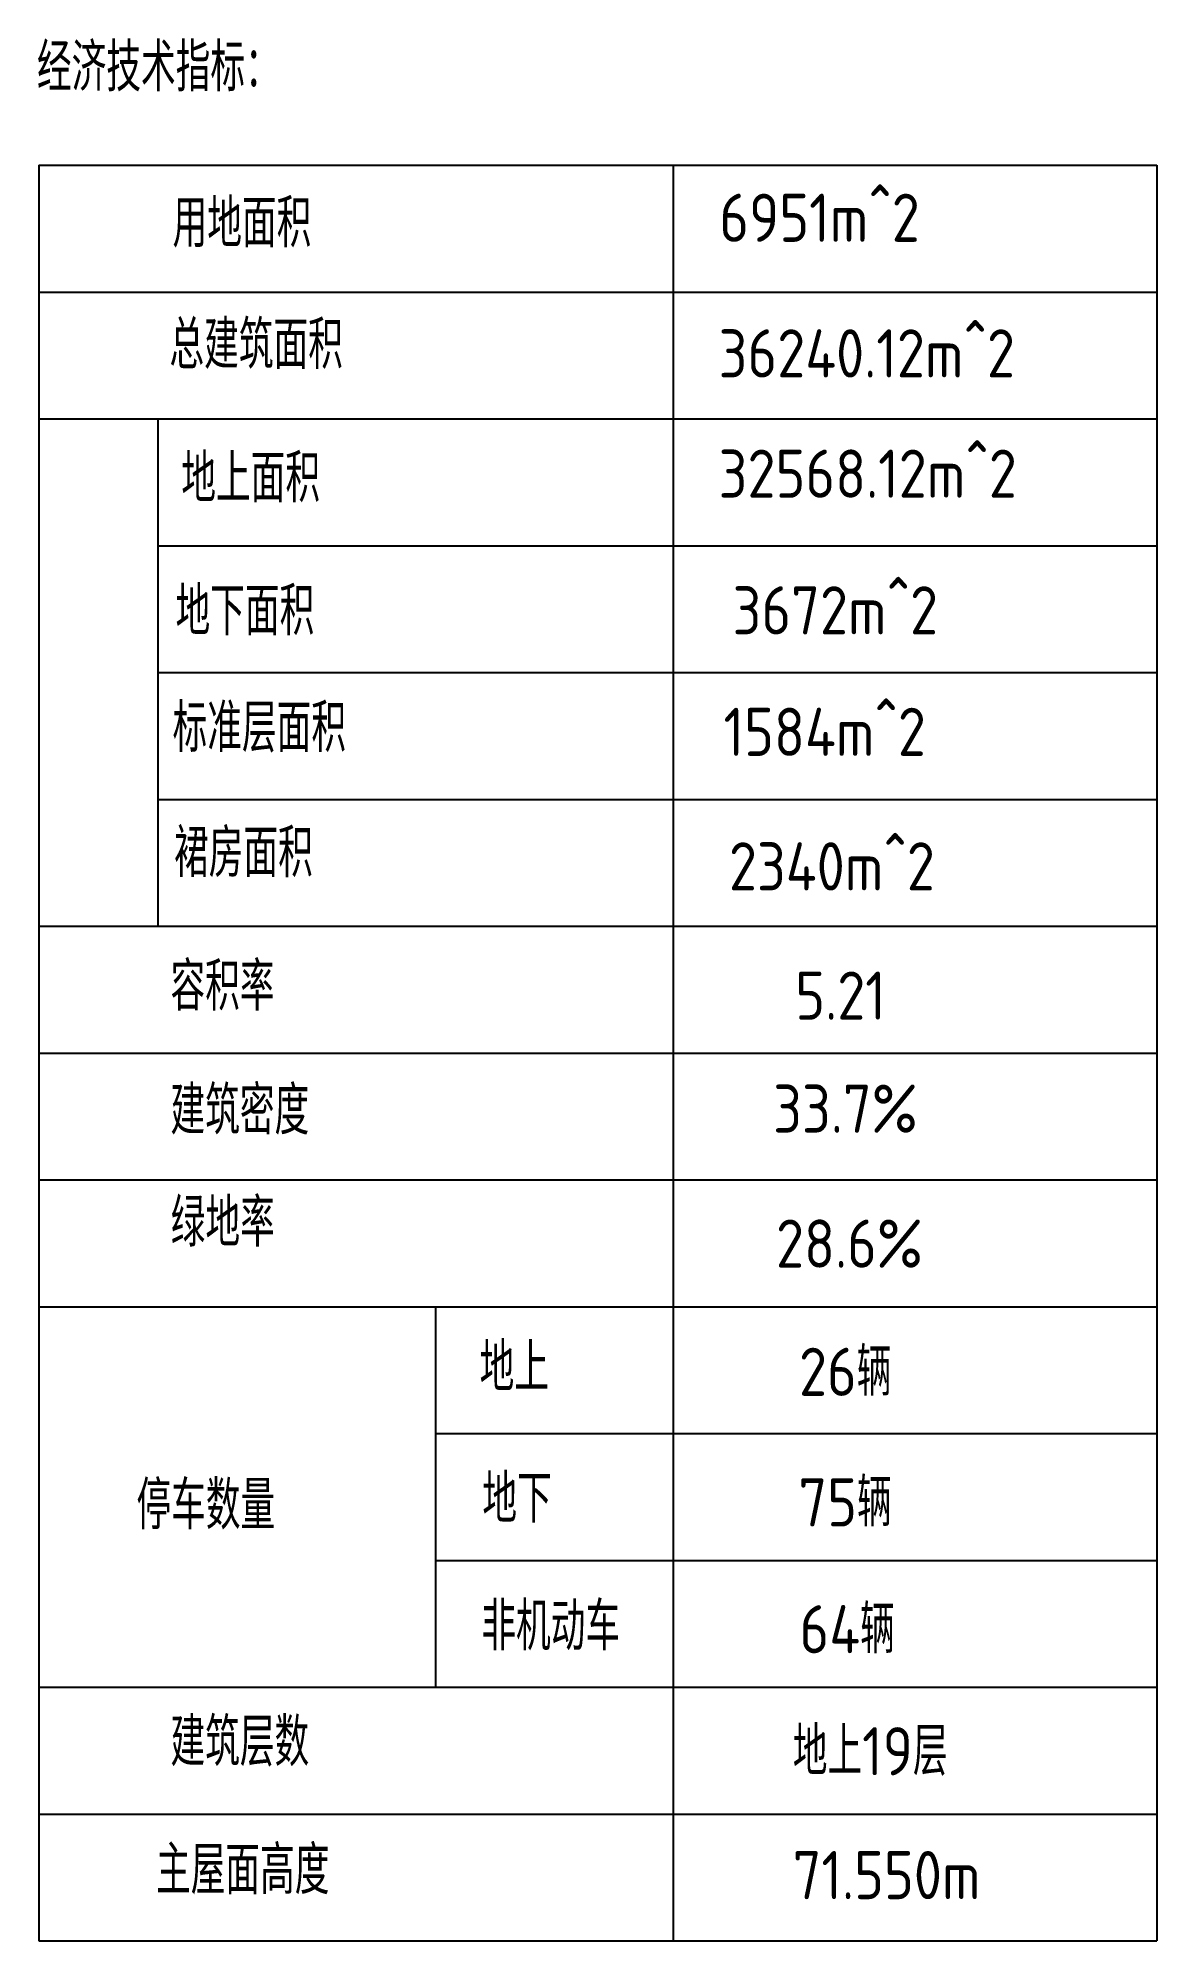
# Model space of a CAD drawing. Extents: x 734 to 137571, y 13 to 80475.
# Drawn here: x 121315 to 137571, y 52821 to 80475 of the extents above; entities outside this region: 1.
import ezdxf

# ---------------------------------------------------------------- set-up
doc = ezdxf.new("R2010")
doc.units = 0
doc.header["$LTSCALE"] = 1000
doc.header["$MEASUREMENT"] = 0
doc.styles.get("Standard").update_dxf_attribs({"font": 'gbenor.shx', "bigfont": 'gbcbig.shx'})

msp = doc.modelspace()

# ---------------------------------------------------------------- linework, layer by layer
at = {"color": 0}
for p, q in [((121328, 78626), (137571, 78626)), ((121328, 78626), (121328, 52821)), ((130544, 78626), (130544, 52821)), ((137571, 78626), (137571, 52821)), ((121328, 76783), (137571, 76783)), ((121328, 74940), (137571, 74940)), ((123056, 74940), (123056, 67567)), ((123056, 73097), (137571, 73097)), ((123056, 71253), (137571, 71253)), ((123056, 69410), (137571, 69410)), ((121328, 67567), (137571, 67567)), ((121328, 65724), (137571, 65724)), ((121328, 63881), (137571, 63881)), ((121328, 62037), (137571, 62037)), ((127088, 62037), (127088, 56507)), ((127088, 60194), (137571, 60194)), ((127088, 58351), (137571, 58351)), ((121328, 56507), (137571, 56507)), ((121328, 54664), (137571, 54664)), ((121328, 52821), (137571, 52821))]:
    msp.add_line(p, q, dxfattribs=at)

# ---------------------------------------------------------------- texts
for s, p in [('经济技术指标：', (121298, 79699)), ('用地面积', (123269, 77433)), ('总建筑面积', (123223, 75666)), ('地上面积', (123396, 73727)), ('地下面积', (123312, 71796)), ('标准层面积', (123269, 70098)), ('裙房面积', (123290, 68281)), ('容积率', (123238, 66341)), ('建筑密度', (123238, 64539)), ('绿地率', (123242, 62910)), ('地上', (127730, 60808)), ('停车数量', (122744, 58802)), ('地下', (127770, 58897)), ('非机动车', (127755, 57042)), ('建筑层数', (123238, 55361)), ('主屋面高度', (123028, 53500))]:
    msp.add_text(s, height=700, dxfattribs=at).set_placement(p)
at = {"color": 3}
for s, p in [('6951m^ 2', (131213, 77513)), ('36240.12m^ 2', (131202, 75542)), ('32568.12m^ 2', (131202, 73794)), ('3672m^ 2', (131405, 71808)), ('1584m^ 2', (131274, 70042)), ('2340m^ 2', (131352, 68087)), ('5.21', (132316, 66209)), ('33.7%%%', (131994, 64566)), ('28.6%%%', (132036, 62605)), ('26辆', (132370, 60742)), ('75辆', (132362, 58845)), ('64辆', (132378, 57001)), ('地上19层', (132280, 55228)), ('71.550m', (132279, 53428))]:
    msp.add_text(s, height=700, dxfattribs=at).set_placement(p)
at = {"insert": (749, 22), "char_height": 6.6, "attachment_point": 5}
msp.add_mtext_dynamic_manual_height_columns('正立面图\\P屋顶层平面图', width=95, gutter_width=50, heights=[0], dxfattribs=at)

doc.saveas('drawing.dxf')
